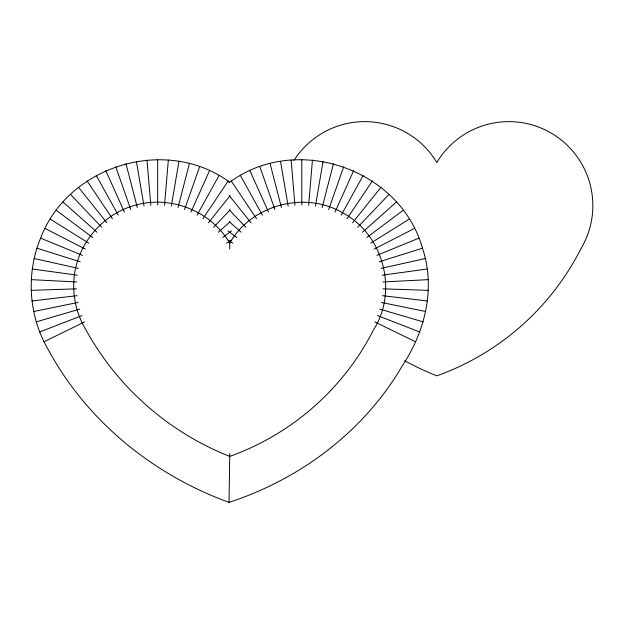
<?xml version="1.0" encoding="UTF-8"?>
<svg xmlns="http://www.w3.org/2000/svg" width="624" height="624" viewBox="0 0 624 624"><rect width="100%" height="100%" fill="white"/><g stroke="black" fill="none" stroke-linecap="round" stroke-linejoin="round"><path stroke-width="0.94" d="M228.946 182.809C295.214 132.795 400 168.363 422.487 248.204C435.731 287.82 425.233 331.227 402.628 365.274C364.447 430.981 300.893 478.889 229.031 502.367C153.403 474.958 87.095 421.247 48.571 350.197C28.681 316.758 25.724 274.1 40.591 238.165C68.305 164.908 166.647 135.697 229.718 182.231M229.031 502.367L229.765 453.648M164.518 205.241L168.34 160.087M308.63 205.241L312.452 160.087M171.311 206.107L178.924 161.437M315.432 206.107L323.045 161.437M178.012 207.542L189.368 163.667M322.132 207.542L333.481 163.667M184.571 209.539L199.579 166.78M328.684 209.539L343.699 166.78M190.936 212.074L209.5 170.734M335.049 212.074L353.613 170.734M197.067 215.147L219.047 175.516M341.18 215.147L363.16 175.516M202.909 218.72L228.158 181.085M347.03 218.72L372.271 181.085M208.439 222.776L230.178 195.624M352.552 222.776L380.874 187.403M213.603 227.276L230.155 209.851M357.716 227.276L388.924 194.423M218.369 232.206L230.053 221.816M362.482 232.206L396.349 202.09M222.698 237.518L231.52 230.911M366.818 237.518L403.096 210.366M226.574 243.173L231.278 240.232M370.687 243.173L409.126 219.18M374.065 249.132L414.398 228.462M44 341.765L84.708 321.859M376.927 255.356L418.86 238.165M39.718 331.984L81.955 315.58M379.259 261.799L422.487 248.204M36.27 321.875L79.747 309.091M381.038 268.421L425.264 258.515M33.696 311.516L78.094 302.437M382.255 275.168L427.151 269.022M32.003 300.979L77.009 295.675M382.894 281.986L428.15 279.653M31.2 290.332L76.495 288.842M382.957 288.842L428.251 290.332M31.301 279.653L76.557 281.986M382.45 295.675L427.448 300.979M32.3 269.022L77.197 275.168M381.358 302.437L425.755 311.516M34.195 258.515L78.413 268.421M379.704 309.091L423.181 321.875M36.964 248.204L80.192 261.799M377.497 315.58L419.734 331.984M40.591 238.165L82.524 255.356M374.743 321.859L415.451 341.765M45.061 228.462L85.387 249.132M228.173 240.232L232.885 243.173M50.326 219.18L88.764 243.173M227.932 230.911L236.753 237.518M56.355 210.366L92.641 237.518M229.398 221.816L241.082 232.206M63.102 202.09L96.97 232.206M229.297 209.851L245.848 227.276M70.528 194.423L101.735 227.276M229.273 195.624L251.012 222.776M78.577 187.403L106.899 222.776M231.293 181.085L256.542 218.72M87.181 181.085L112.429 218.72M240.404 175.516L262.384 215.147M96.291 175.516L118.271 215.147M249.951 170.734L268.515 212.074M105.838 170.734L124.402 212.074M259.873 166.78L274.88 209.539M115.752 166.78L130.767 209.539M270.083 163.667L281.44 207.542M125.97 163.667L137.319 207.542M280.527 161.437L288.14 206.107M136.406 161.437L144.027 206.107M291.119 160.087L294.934 205.241M146.999 160.087L150.821 205.241M301.782 159.635L301.782 204.953M229.726 241.199L229.726 248.976M157.669 159.635L157.669 204.953M404.656 360.711A283.078 283.078 0 0 0 436.816 375.827A259.639 259.639 0 0 0 580.928 248.726A83.975 83.975 0 0 0 552.661 133.957A83.975 83.975 0 0 0 437.635 161.148L436.816 162.591L435.997 161.148A83.975 83.975 0 0 0 293.99 160.399M73.804 281.845C72.992 298.381 77.142 315.073 85.613 329.293A283.078 283.078 0 0 0 229.726 456.394A259.639 259.639 0 0 0 373.838 329.293C398.393 290.511 383.206 233.992 342.514 212.737C304.637 190.593 251.269 204.89 229.726 243.157C211.63 211.637 171.662 195.312 136.633 204.875C101.891 213.392 75.192 246.106 73.804 281.845"/></g></svg>
